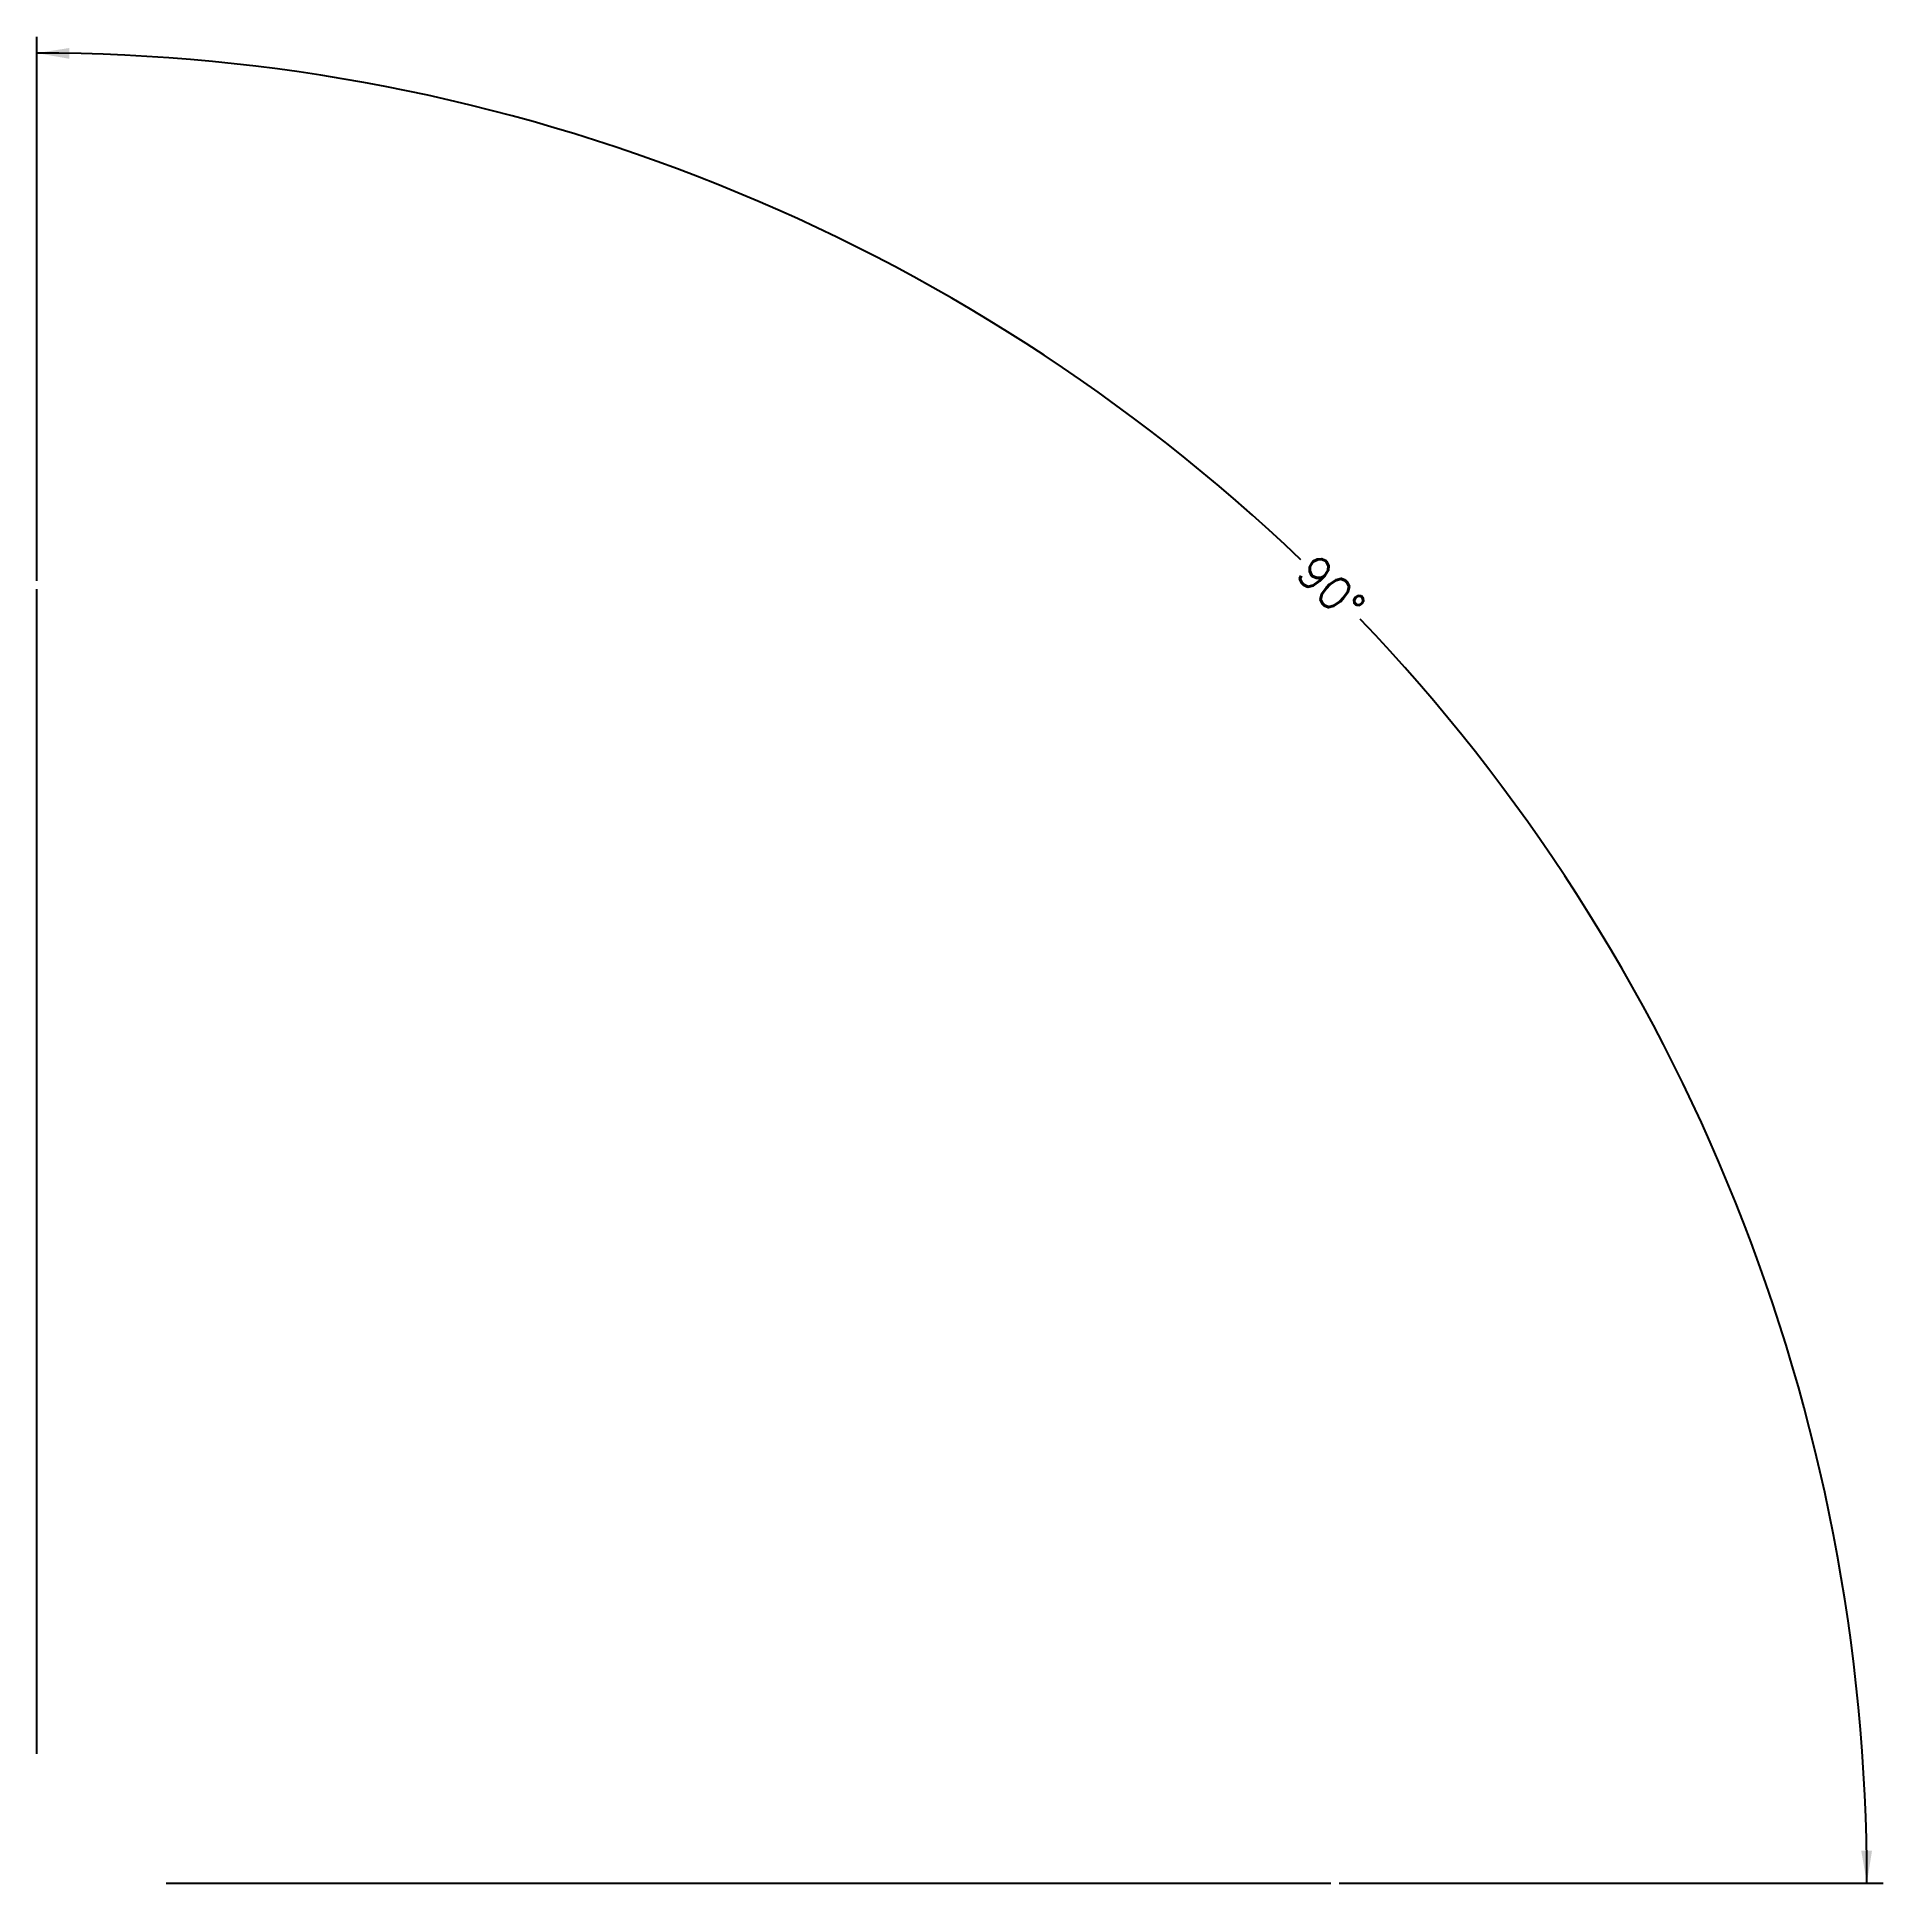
# Model space of a CAD drawing. Extents: x 0 to 143, y 0 to 143.
import ezdxf
from ezdxf.enums import TextEntityAlignment as Align

# ---------------------------------------------------------------- set-up
doc = ezdxf.new("R2010")
doc.units = 0
doc.layers.get('0').update_dxf_attribs({"linetype": 'CONTINUOUS'})
doc.layers.add('Dimension', color=94, linetype='CONTINUOUS')
doc.styles.get("Standard").update_dxf_attribs({"font": 'SIMPLEX'})
doc.dimstyles.get("Standard").update_dxf_attribs({"dimtxt": 2.5, "dimasz": 2.5, "dimexe": 1.25, "dimexo": 0.625, "dimtad": 0, "dimzin": 0, "dimcen": 2.5, "dimazin": 3, "dimtfac": 1, "dimtmove": 0, "dimatfit": 3})

# ---------------------------------------------------------------- blocks, each defined once
blk = doc.blocks.new('*D1')
at = {"layer": 'Dimension'}
for p, q in [((0, 100.625), (0, 142.671356)), ((0, 141.421356), (0, 141.421356)), ((100.625, 0), (142.671356, 0)), ((141.421356, 0), (141.421356, 0))]:
    blk.add_line(p, q, dxfattribs=at)
for start, end in [(46.311763, 90), (0, 43.688237)]:
    blk.add_arc((0, 0), 141.421356, start, end, dxfattribs=at)
for points in [[(2.49622, 140.982609), (2.503585, 141.81591), (0, 141.421356)], [(141.81591, 2.503585), (140.982609, 2.49622), (141.421356, 0)]]:
    blk.add_solid(points, dxfattribs=at)
blk.add_text('90%%d', height=2.5, rotation=-45, dxfattribs=at).set_placement((100, 100), align=Align.MIDDLE_CENTER)

msp = doc.modelspace()

# ---------------------------------------------------------------- linework, layer by layer
for p, q in [((0, 10), (0, 100)), ((10, 0), (100, 0))]:
    msp.add_line(p, q)

# ---------------------------------------------------------------- dimensions: what is measured, and where the dimension line sits
at = {"layer": 'Dimension'}
dim = msp.add_angular_dim_2l(base=(100, 100), line1=((10, 0), (100, 0)), line2=((0, 10), (0, 100)), dimstyle='STANDARD', dxfattribs=at)
dim.commit()
dim.dimension.update_dxf_attribs({"geometry": '*D1', "text_midpoint": (100, 100)})

doc.saveas('drawing.dxf')
